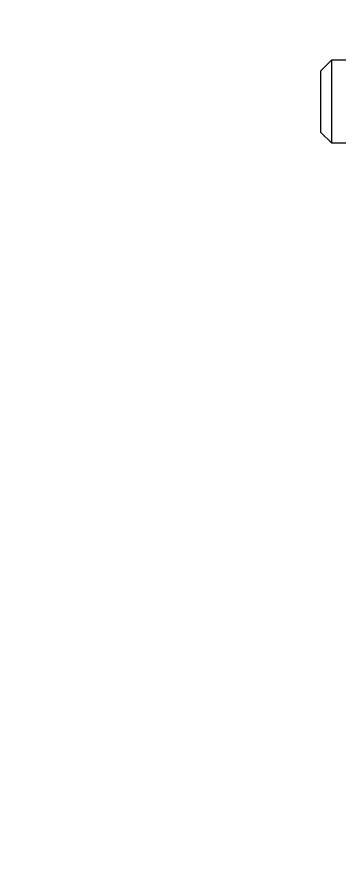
# Model space of a CAD drawing. Header units: millimetres. Extents: x -17820 to 17820, y -12600 to 12600.
# Drawn here: x -4632 to -3869, y 7153 to 9164 of the extents above; entities that cross this region are included whole.
import ezdxf

# ---------------------------------------------------------------- set-up
doc = ezdxf.new("R2010")
doc.units = ezdxf.units.MM
doc.linetypes.add('虚线', pattern=[2, 1, -1])
doc.layers.get('0').update_dxf_attribs({"lineweight": 35})
doc.layers.add('尺寸线层', color=3, linetype='Continuous', lineweight=18)
doc.layers.add('虚线层', color=6, linetype='虚线', lineweight=18)
doc.styles.add('机械', font='isocp', dxfattribs={"width": 0.667, "bigfont": 'gbcbig.shx'})
doc.dimstyles.new('标准', dxfattribs={"dimscale": 60, "dimtxt": 4, "dimasz": 3, "dimexe": 1, "dimexo": 0, "dimgap": 0.76128, "dimtad": 1, "dimdec": 1, "dimdsep": 46, "dimtxsty": '机械', "dimblk": '_CAXARROW', "dimcen": 0, "dimdle": 4, "dimclrt": 2, "dimaunit": 1, "dimazin": 2, "dimtfac": 0.707107, "dimtdec": 3, "dimtmove": 0, "dimatfit": 3, "dimfxl": 0, "dimfrac": 2, "dimtolj": 1, "dimlwd": 18, "dimarcsym": 0})

# ---------------------------------------------------------------- blocks, each defined once
blk = doc.blocks.new('*X187')
at = {"layer": '尺寸线层', "linetype": 'Continuous', "lineweight": 18}
for points in [[(-13088.1, 9940.3), (-12908.1, 9962.8), (-12908.1, 9917.8)], [(561.9, 9940.3), (381.9, 9962.8), (381.9, 9917.8)]]:
    blk.add_hatch(color=0, dxfattribs=at).paths.add_polyline_path(points, flags=0)
at = {"layer": '尺寸线层', "color": 0, "linetype": 'Continuous'}
for p, q in [((-13088.1, 6052.9), (-13088.1, 10000.3)), ((561.9, 5097.9), (561.9, 10000.3))]:
    blk.add_line(p, q, dxfattribs=at)
at = {"layer": '尺寸线层', "color": 0, "linetype": 'Continuous', "lineweight": 18}
blk.add_line((-13088.1, 9940.3), (561.9, 9940.3), dxfattribs=at)
at = {"layer": '尺寸线层', "color": 2, "insert": (-6263.1, 10106), "char_height": 240, "width": 1088.544, "attachment_point": 5, "line_spacing_factor": 0.939812, "style": '机械'}
blk.add_mtext('\\T1.1;13650', dxfattribs=at)
blk = doc.blocks.new('_CAXARROW')
blk.add_hatch(color=2).paths.add_polyline_path([(0, 0), (-1, 0.125), (-1, -0.125)], flags=0)
blk = doc.blocks.new('BLOCK22_1')
at = {"color": 7, "linetype": 'Continuous', "lineweight": 15}
for p, q in [((-1200.8, 1833.6), (-1226.8, 1807.6)), ((-1062.8, 1833.6), (-1200.8, 1833.6)), ((-1200.8, 1833.6), (-1200.8, 1636.6)), ((-1226.8, 1807.6), (-1226.8, 1662.6)), ((-1226.8, 1662.6), (-1200.8, 1636.6)), ((-1200.8, 1636.6), (-1062.8, 1636.6))]:
    blk.add_line(p, q, dxfattribs=at)

msp = doc.modelspace()

# ---------------------------------------------------------------- block references
at = {"layer": '虚线层'}
msp.add_blockref('BLOCK22_1', (-2684.38, 7227.77), dxfattribs=at)

# ---------------------------------------------------------------- dimensions: what is measured, and where the dimension line sits
at = {"layer": '尺寸线层'}
dim = msp.add_linear_dim(base=(561.93, 9940.27), p1=(-13088.07, 6052.92), p2=(561.93, 5097.92), dimstyle='标准', override={"dimsah": 1, "dimtfill": 1, "dimtzin": 8}, dxfattribs=at)
dim.commit()
dim.dimension.update_dxf_attribs({"geometry": '*X187', "text_midpoint": (-6263.07, 9940.27)})

doc.saveas('drawing.dxf')
